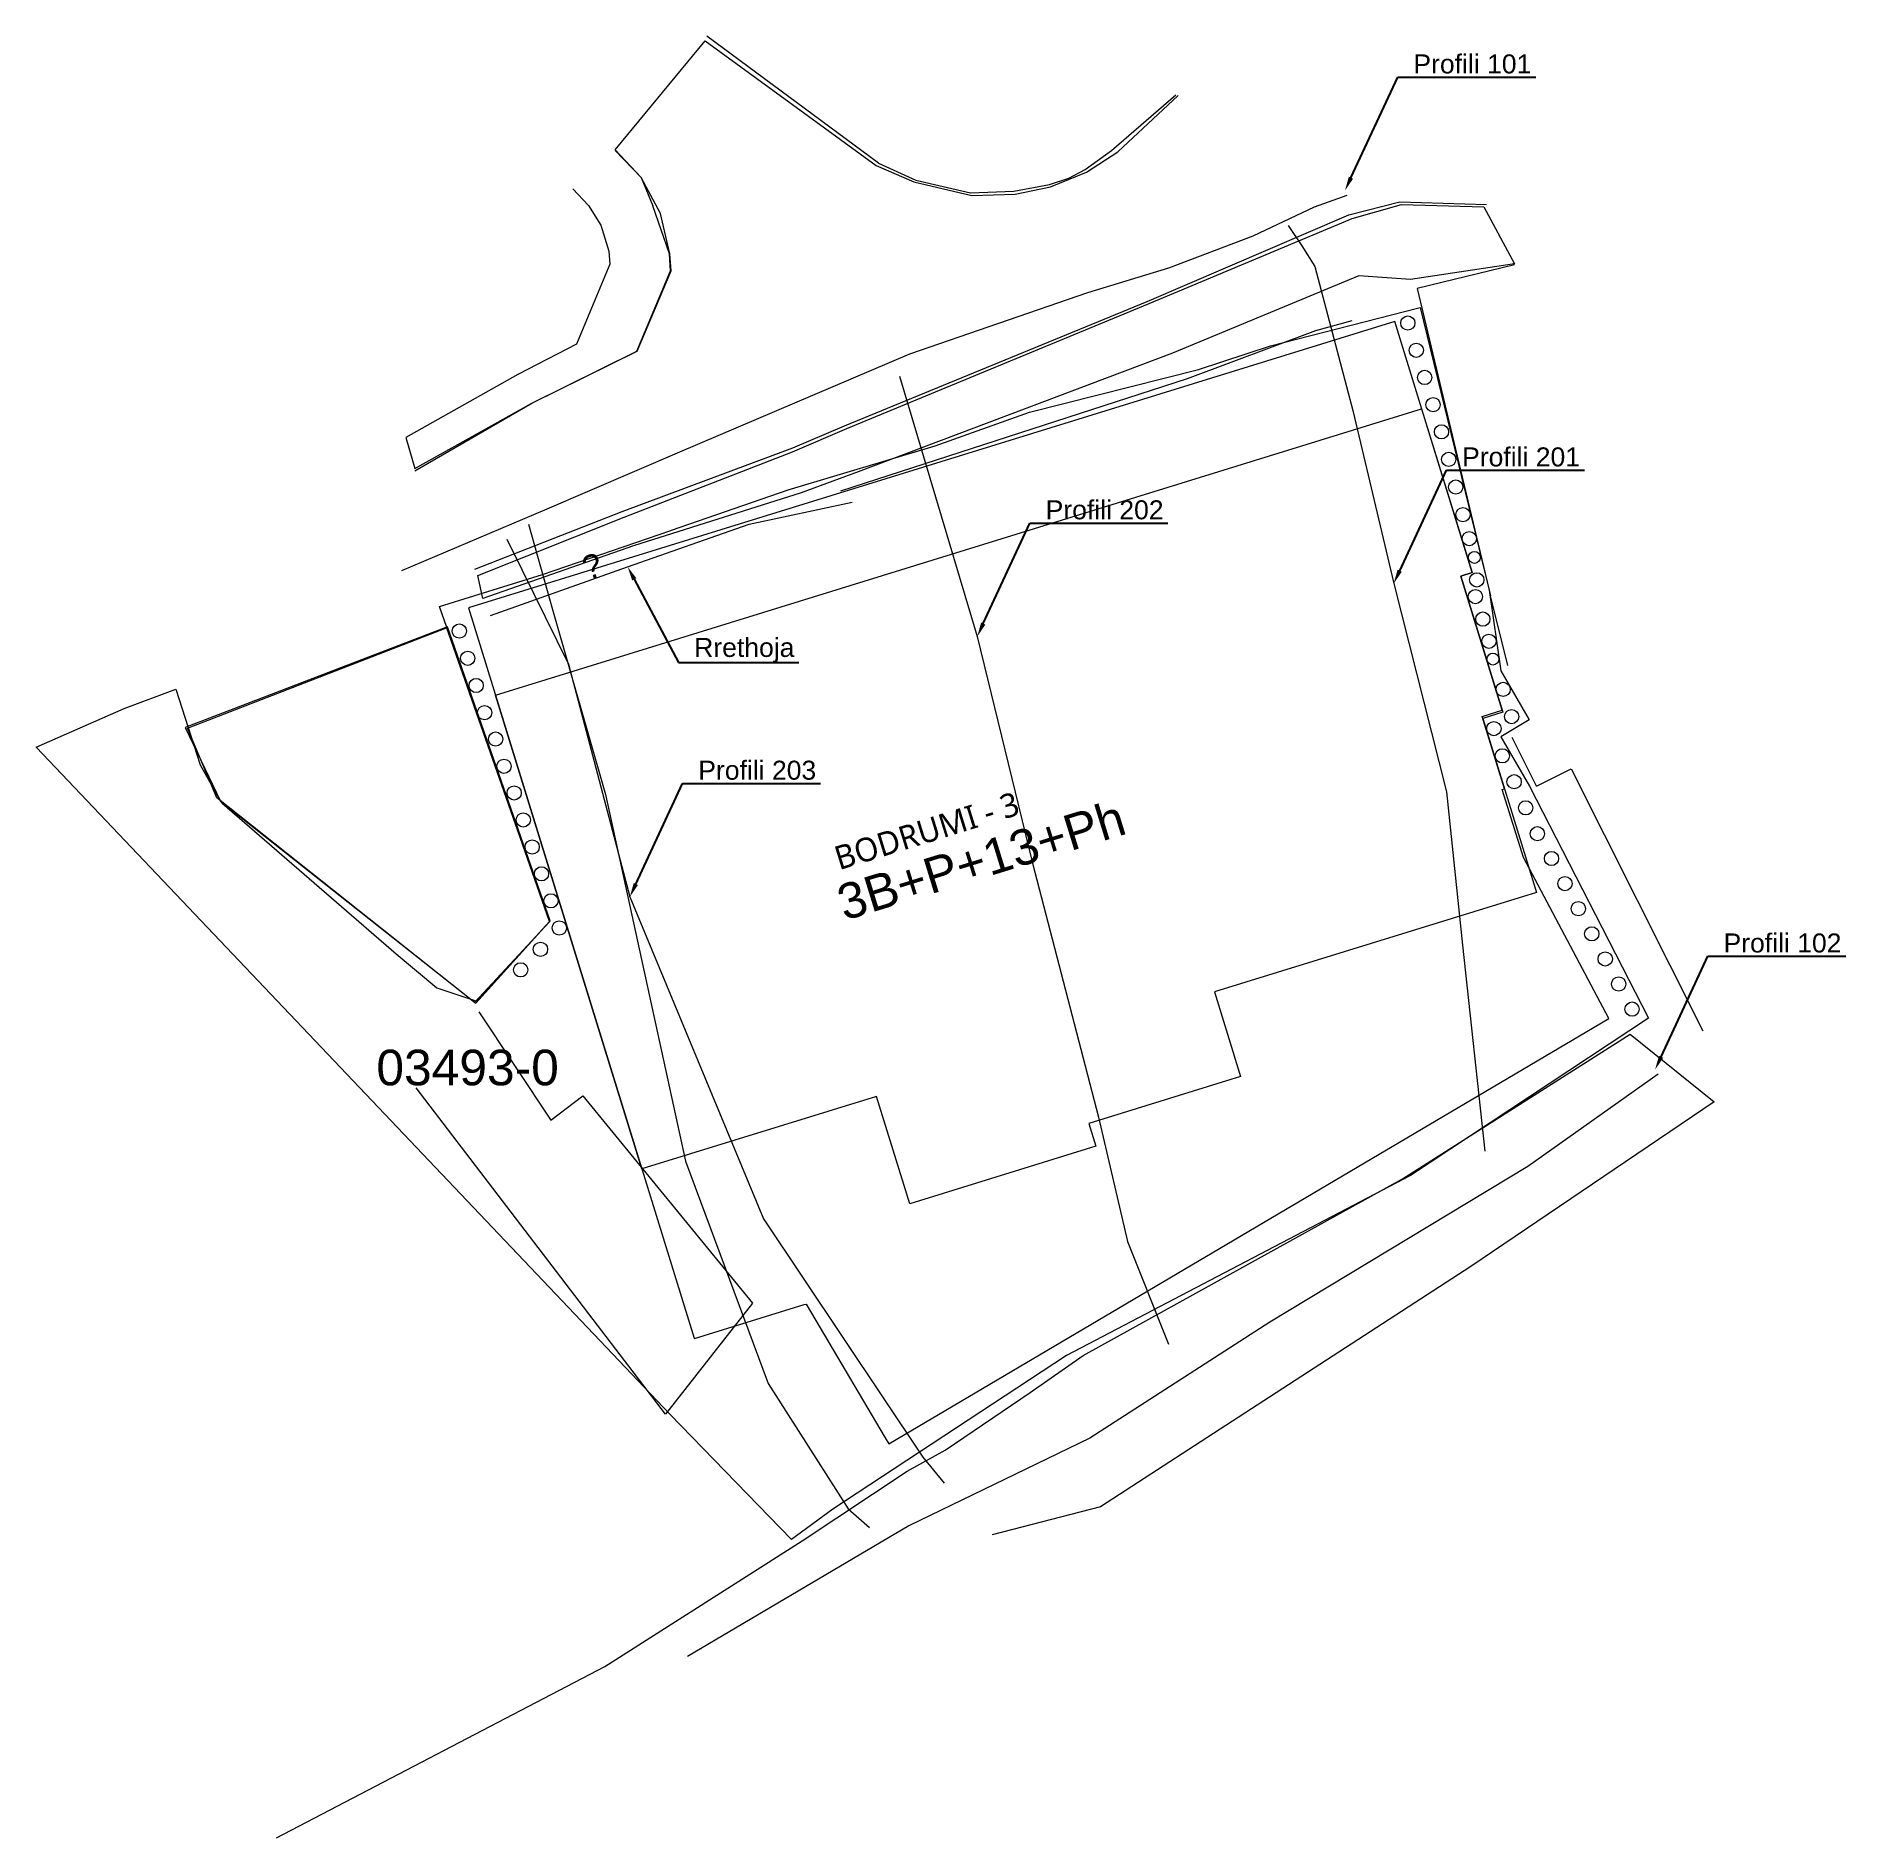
# Model space of a CAD drawing. Header units: metres. Extents: x 7512190.9 to 7512267.1, y 4692204.2 to 4692280.1.
import ezdxf
from ezdxf import colors
from ezdxf.entities.mleader import LeaderData, LeaderLine
from ezdxf.math import Vec2, Vec3

# ---------------------------------------------------------------- set-up
doc = ezdxf.new("R2010")
doc.units = ezdxf.units.M
for name, color, linetype, lineweight in [('asfalt', 97, 'Continuous', 0), ('New_Drawing & Figure_Pen_No__1', 7, 'Continuous', 0), ('New_Drawing & Figure_Pen_No__101', 252, 'Continuous', 0), ('New_Drawing & Figure_Pen_No__20', 1, 'Continuous', 0), ('New_Drawing & Figure_Pen_No__6', 5, 'Continuous', 0), ('objektet', 36, 'Continuous', 0), ('Parcela Baze', 7, 'Continuous', 0), ('perdhesa', 1, 'Continuous', 0), ('profilet', 7, 'Continuous', 0), ('rrethoj', 67, 'Continuous', 0), ('trotuar', 155, 'Continuous', 0)]:
    doc.layers.add(name, color=color, linetype=linetype, lineweight=lineweight)
doc.layers.add('rruga', color=7, linetype='Continuous', lineweight=0, true_color=0xc33809)
doc.styles.add('GENERATED_STYLE_2', font='malgun.ttf')
doc.styles.get("Standard").update_dxf_attribs({"font": 'arial.ttf'})

msp = doc.modelspace()

# ---------------------------------------------------------------- linework, layer by layer
at = {"layer": 'asfalt'}
for points in [[(7512206.837, 4692261.782, 620.344), (7512211.765, 4692264.637, 620.594), (7512216.2, 4692266.828, 620.878), (7512217.631, 4692270.213, 620.985), (7512217.583, 4692270.93, 621), (7512217.185, 4692272.632, 621.056), (7512216.368, 4692274.146, 621.073), (7512215.276, 4692275.307, 621.038), (7512219.061, 4692279.91, 621.153), (7512226.27, 4692274.656, 621.64), (7512227.864, 4692273.969, 621.735), (7512230.301, 4692273.384, 621.82), (7512232.129, 4692273.449, 621.897), (7512233.615, 4692273.748, 621.96), (7512235.141, 4692274.367, 622.029), (7512236.457, 4692275.229, 622.15), (7512238.998, 4692277.604, 622.41)], [(7512209.361, 4692257.643, 620.436), (7512215.573, 4692260.072, 620.648), (7512222.764, 4692262.749, 621.032), (7512224.94, 4692263.679, 621.312), (7512237.689, 4692268.922, 621.776), (7512246.195, 4692272.577, 622.026), (7512248.344, 4692273.124, 622.058), (7512251.989, 4692273.014, 622.077)]]:
    msp.add_polyline3d(points, dxfattribs=at)
at = {"layer": 'New_Drawing & Figure_Pen_No__1', "color": 7, "linetype": 'Continuous', "lineweight": 13}
msp.add_lwpolyline([(7512212.512, 4692242.776), (7512209.35, 4692239.384), (7512198.493, 4692248.009), (7512197.252, 4692250.947), (7512208.17, 4692255.172)], close=True, dxfattribs=at)
at = {"layer": 'New_Drawing & Figure_Pen_No__20', "color": 1, "linetype": 'Continuous', "lineweight": 0}
for centre, radius in [((7512248.674, 4692268.014), 0.3), ((7512249.029, 4692266.867), 0.3), ((7512249.383, 4692265.721), 0.3), ((7512249.737, 4692264.574), 0.3), ((7512250.092, 4692263.428), 0.3), ((7512250.399, 4692262.267), 0.3), ((7512250.692, 4692261.101), 0.3), ((7512250.995, 4692259.939), 0.3), ((7512251.262, 4692258.93), 0.3), ((7512251.48, 4692258.136), 0.25), ((7512251.58, 4692257.19), 0.3), ((7512251.523, 4692256.487), 0.3), ((7512251.835, 4692255.537), 0.3), ((7512208.708, 4692255.034), 0.3), ((7512252.092, 4692254.605), 0.3), ((7512209.062, 4692253.888), 0.3), ((7512252.259, 4692253.853), 0.25), ((7512209.417, 4692252.741), 0.3), ((7512252.691, 4692252.574), 0.3), ((7512209.771, 4692251.595), 0.3), ((7512253.046, 4692251.428), 0.3), ((7512252.301, 4692250.922), 0.3), ((7512210.234, 4692250.482), 0.3), ((7512210.589, 4692249.336), 0.3), ((7512252.656, 4692249.775), 0.3), ((7512253.153, 4692248.683), 0.3), ((7512211.017, 4692248.212), 0.3), ((7512211.401, 4692247.075), 0.3), ((7512253.639, 4692247.586), 0.3), ((7512254.134, 4692246.493), 0.3), ((7512211.775, 4692245.934), 0.3), ((7512254.729, 4692245.451), 0.3), ((7512212.169, 4692244.801), 0.3), ((7512255.293, 4692244.392), 0.3), ((7512212.566, 4692243.667), 0.3), ((7512255.86, 4692243.334), 0.3), ((7512212.92, 4692242.521), 0.3), ((7512256.426, 4692242.276), 0.3), ((7512212.125, 4692241.622), 0.3), ((7512211.293, 4692240.757), 0.3), ((7512256.992, 4692241.218), 0.3), ((7512257.559, 4692240.16), 0.3), ((7512258.125, 4692239.102), 0.3)]:
    msp.add_circle(centre, radius, dxfattribs=at)
at = {"layer": 'New_Drawing & Figure_Pen_No__6', "color": 5, "linetype": 'Continuous', "lineweight": 0}
msp.add_lwpolyline([(7512209.093, 4692256.008), (7512218.608, 4692225.229), (7512218.615, 4692225.222), (7512223.24, 4692226.651), (7512223.315, 4692226.674), (7512226.648, 4692221.035), (7512226.801, 4692220.776), (7512257.147, 4692238.712), (7512253.551, 4692245.491), (7512252.649, 4692248.354), (7512252.745, 4692248.384), (7512251.801, 4692251.438), (7512252.648, 4692251.699), (7512250.901, 4692257.35), (7512251.389, 4692257.501), (7512248.121, 4692268.074)], close=True, dxfattribs=at)
at = {"layer": 'objektet', "flags": 128}
for points, elevation in [([(7512253.173, 4692270.467), (7512249.069, 4692269.464)], 622.138), ([(7512249.069, 4692269.464), (7512252.153, 4692256.522)], 622.138), ([(7512252.895, 4692253.578), (7512252.153, 4692256.522)], 625.586), ([(7512209.409, 4692239.35), (7512212.535, 4692242.825), (7512208.214, 4692255.207), (7512197.149, 4692250.97), (7512198.647, 4692247.86), (7512209.409, 4692239.35)], 619.218), ([(7512254.101, 4692248.502), (7512253.074, 4692250.542)], 628.234), ([(7512254.101, 4692248.502), (7512255.551, 4692249.232)], 636.143), ([(7512255.551, 4692249.232), (7512261.111, 4692238.18)], 636.143)]:
    msp.add_lwpolyline(points, dxfattribs=dict(at, elevation=elevation))
at = {"layer": 'Parcela Baze', "flags": 128}
msp.add_lwpolyline([(7512222.698, 4692216.757), (7512217.577, 4692222.037), (7512190.877, 4692250.143), (7512194.587, 4692251.773), (7512196.766, 4692252.589), (7512197.789, 4692249.398), (7512198.647, 4692247.86), (7512198.709, 4692247.78), (7512206.042, 4692241.436), (7512207.753, 4692239.995), (7512209.449, 4692239.44), (7512212.506, 4692242.801), (7512207.869, 4692256.062), (7512212.218, 4692257.422), (7512217.614, 4692259.269), (7512217.648, 4692259.281), (7512222.558, 4692260.991), (7512228.758, 4692262.841), (7512232.728, 4692264.261), (7512239.848, 4692266.06), (7512242.888, 4692267.05), (7512249.138, 4692268.65), (7512249.193, 4692268.665), (7512252.108, 4692256.75), (7512252.587, 4692253.359), (7512253.781, 4692251.293), (7512252.598, 4692250.581), (7512253.807, 4692248.5), (7512258.818, 4692238.725), (7512248.787, 4692232.091), (7512234.296, 4692224.502), (7512224.446, 4692218.025), (7512222.698, 4692216.757)], dxfattribs=at)
at = {"layer": 'perdhesa', "flags": 128}
msp.add_lwpolyline([(7512216.401, 4692232.367), (7512210.228, 4692252.335), (7512249.256, 4692264.4), (7512251.389, 4692257.501), (7512250.901, 4692257.35), (7512252.675, 4692251.61), (7512251.829, 4692251.348), (7512254.093, 4692244.02), (7512240.527, 4692239.826), (7512241.63, 4692236.258), (7512235.23, 4692234.279), (7512235.525, 4692233.323), (7512227.689, 4692230.9), (7512226.29, 4692235.424)], close=True, dxfattribs=at)
at = {"layer": 'profilet', "flags": 128}
for points in [[(7512246.099, 4692273.382), (7512244.732, 4692272.903), (7512242.148, 4692271.673), (7512238.588, 4692270.332), (7512235.17, 4692269.293), (7512227.674, 4692266.699), (7512217.985, 4692262.572), (7512212.291, 4692260.127), (7512206.271, 4692257.573)], [(7512243.636, 4692272.125), (7512244.21, 4692271.264), (7512244.762, 4692270.403), (7512246.353, 4692264.326), (7512248.078, 4692257.033), (7512250.309, 4692248.259), (7512250.973, 4692241.801), (7512251.923, 4692233.117)], [(7512227.257, 4692265.778), (7512230.53, 4692254.803), (7512232.855, 4692245.253), (7512235.637, 4692234.548), (7512236.869, 4692229.306), (7512238.593, 4692224.979)], [(7512211.617, 4692259.536), (7512212.628, 4692255.945), (7512214.873, 4692248.145), (7512218.243, 4692232.694), (7512221.723, 4692223.323), (7512225.091, 4692218.049), (7512225.989, 4692217.263)], [(7512210.708, 4692258.902), (7512211.336, 4692257.624), (7512213.309, 4692253.634), (7512215.892, 4692243.83), (7512221.523, 4692230.267), (7512228.233, 4692220.219), (7512229.132, 4692219.129)], [(7512259.223, 4692236.366), (7512253.73, 4692232.467), (7512242.858, 4692225.911), (7512235.272, 4692221.023), (7512227.647, 4692217.323), (7512218.325, 4692211.819)]]:
    msp.add_lwpolyline(points, dxfattribs=at)
at = {"layer": 'rrethoj'}
for points in [[(7512224.78, 4692260.941, 621.412), (7512239.388, 4692265.679, 621.639), (7512244.795, 4692267.693, 621.888), (7512246.325, 4692268.127, 621.961)], [(7512210.019, 4692255.689, 620.735), (7512215.797, 4692257.744, 620.684), (7512220.914, 4692259.543, 620.785), (7512225.261, 4692260.466, 621.498)]]:
    msp.add_polyline3d(points, dxfattribs=at)
at = {"layer": 'rruga'}
for points in [[(7512209.525, 4692238.985, 619.195), (7512212.565, 4692234.424, 619.032), (7512213.907, 4692235.45, 619.159), (7512221.06, 4692226.712, 619.12)], [(7512217.393, 4692222.037, 618.63), (7512206.893, 4692235.789, 618.878)], [(7512221.06, 4692226.712, 619.12), (7512217.393, 4692222.037, 618.63)]]:
    msp.add_polyline3d(points, dxfattribs=at)
at = {"layer": 'trotuar'}
for points in [[(7512226.372, 4692274.747, 621.761), (7512219.135, 4692280.102, 621.269)], [(7512226.372, 4692274.747, 621.761), (7512227.949, 4692274.03, 621.869), (7512230.247, 4692273.495, 621.994), (7512232.071, 4692273.578, 622.04), (7512233.57, 4692273.854, 622.024), (7512234.383, 4692274.113, 622.086), (7512235.078, 4692274.478, 622.156), (7512236.185, 4692275.283, 622.273), (7512238.892, 4692277.631, 622.583)], [(7512215.276, 4692275.289, 621.169), (7512216.368, 4692274.146, 621.073), (7512216.857, 4692272.952, 621.172)], [(7512213.496, 4692273.663, 621.186), (7512214.152, 4692272.974, 621.205), (7512214.674, 4692272.133, 621.215), (7512215.001, 4692271.039, 621.141), (7512215.055, 4692270.499, 620.95), (7512213.638, 4692267.118, 620.772), (7512211.166, 4692265.847, 620.754), (7512206.446, 4692263.194, 620.497)], [(7512206.446, 4692263.194, 620.497), (7512206.834, 4692261.88, 620.452), (7512211.765, 4692264.637, 620.594), (7512216.183, 4692266.832, 620.991), (7512217.6, 4692270.212, 621.098), (7512217.569, 4692270.927, 621.1), (7512216.857, 4692272.952, 621.172)], [(7512209.49, 4692257.374, 620.535), (7512215.651, 4692259.828, 620.683), (7512222.745, 4692262.581, 621.007), (7512225.031, 4692263.574, 621.455), (7512237.771, 4692268.836, 621.841), (7512246.331, 4692272.414, 622.155), (7512248.406, 4692273.008, 622.119), (7512251.881, 4692272.912, 622.112), (7512253.163, 4692270.511, 622.134), (7512248.787, 4692269.854, 622.059), (7512246.607, 4692270.01, 622.085), (7512238.756, 4692266.739, 621.822), (7512225.516, 4692261.749, 621.525), (7512223.118, 4692260.86, 620.793), (7512216.043, 4692258.624, 620.682), (7512209.7, 4692256.407, 620.628), (7512209.49, 4692257.374, 620.535)], [(7512200.997, 4692204.18, 617.433), (7512214.837, 4692211.398, 618.177), (7512223.153, 4692216.696, 618.512), (7512227.58, 4692219.632, 618.887), (7512229.172, 4692220.51, 619.184), (7512232.756, 4692222.945, 619.547), (7512234.996, 4692224.502, 619.637), (7512248.445, 4692231.955, 620.113), (7512258.046, 4692238.044, 620.705), (7512261.589, 4692235.2, 620.856)], [(7512261.589, 4692235.2, 620.856), (7512251.327, 4692228.257, 619.971), (7512235.728, 4692218.131, 619.485), (7512231.154, 4692216.941, 619.127)]]:
    msp.add_polyline3d(points, dxfattribs=at)

# ---------------------------------------------------------------- texts
at = {"layer": 'New_Drawing & Figure_Pen_No__101', "color": 252, "linetype": 'Continuous', "lineweight": 13, "insert": (7512228.555, 4692246.126), "char_height": 1, "attachment_point": 8, "rotation": 17.17909, "style": 'GENERATED_STYLE_2'}
msp.add_mtext('\\A1;BODRUMI - 3', dxfattribs=at)
at = {"layer": 'Parcela Baze'}
for s, height, p in [('?', 1, (7512214.083, 4692257.171)), ('3B+P+13+Ph', 1.5, (7512224.935, 4692242.819))]:
    msp.add_text(s, height=height, rotation=17.14177, dxfattribs=at).set_placement(p)
msp.add_text('03493-0', height=1.5, dxfattribs=at).set_placement((7512205.211, 4692235.891))

# ---------------------------------------------------------------- leaders
at = {"layer": 'profilet'}
ml = msp.add_multileader_mtext('Standard', dxfattribs=at)
ml.set_content('Profili 101', color=256)
ml.set_leader_properties()
ml.build(insert=Vec2(0, 0))
ml.multileader.update_dxf_attribs({"text_left_attachment_type": 6, "text_right_attachment_type": 6, "dogleg_length": 0.36, "arrow_head_size": 0.6})
ctx = ml.context
ctx.base_point, ctx.char_height, ctx.arrow_head_size, ctx.landing_gap_size, ctx.plane_origin = Vec3(7512248.609, 4692278.374), 0.8, 0.6, 0.3, Vec3(7512246.025, 4692273.594)
ctx.left_attachment, ctx.right_attachment = 6, 6
notes = []
notes.append((ctx, [(0, (1, 1, 0), (7512248.249, 4692278.374), (1, 0), 0.36, [(0, [(7512246.025, 4692273.594)], 0, [])])]))
ctx.mtext.insert, ctx.mtext.flow_direction = Vec3(7512248.909, 4692279.334), 5
ml = msp.add_multileader_mtext('Standard', dxfattribs=at)
ml.set_content('Profili 201', color=256)
ml.set_leader_properties()
ml.build(insert=Vec2(0, 0))
ml.multileader.update_dxf_attribs({"text_left_attachment_type": 6, "text_right_attachment_type": 6, "dogleg_length": 0.36, "arrow_head_size": 0.6})
ctx = ml.context
ctx.base_point, ctx.char_height, ctx.arrow_head_size, ctx.landing_gap_size, ctx.plane_origin = Vec3(7512250.661, 4692261.813), 0.8, 0.6, 0.3, Vec3(7512248.078, 4692257.033)
ctx.left_attachment, ctx.right_attachment = 6, 6
notes.append((ctx, [(0, (1, 1, 0), (7512250.301, 4692261.813), (1, 0), 0.36, [(0, [(7512248.078, 4692257.033)], 0, [])])]))
ctx.mtext.insert, ctx.mtext.flow_direction = Vec3(7512250.961, 4692262.773), 5
ml = msp.add_multileader_mtext('Standard', dxfattribs=at)
ml.set_content('Profili 202', color=256)
ml.set_leader_properties()
ml.build(insert=Vec2(0, 0))
ml.multileader.update_dxf_attribs({"text_left_attachment_type": 6, "text_right_attachment_type": 6, "dogleg_length": 0.36, "arrow_head_size": 0.6})
ctx = ml.context
ctx.base_point, ctx.char_height, ctx.arrow_head_size, ctx.landing_gap_size, ctx.plane_origin = Vec3(7512233.113, 4692259.583), 0.8, 0.6, 0.3, Vec3(7512230.53, 4692254.803)
ctx.left_attachment, ctx.right_attachment = 6, 6
notes.append((ctx, [(0, (1, 1, 0), (7512232.753, 4692259.583), (1, 0), 0.36, [(0, [(7512230.53, 4692254.803)], 0, [])])]))
ctx.mtext.insert, ctx.mtext.flow_direction = Vec3(7512233.413, 4692260.543), 5
ml = msp.add_multileader_mtext('Standard', dxfattribs=at)
ml.set_content('Profili 203', color=256)
ml.set_leader_properties()
ml.build(insert=Vec2(0, 0))
ml.multileader.update_dxf_attribs({"text_left_attachment_type": 6, "text_right_attachment_type": 6, "dogleg_length": 0.36, "arrow_head_size": 0.6})
ctx = ml.context
ctx.base_point, ctx.char_height, ctx.arrow_head_size, ctx.landing_gap_size, ctx.plane_origin = Vec3(7512218.476, 4692248.61), 0.8, 0.6, 0.3, Vec3(7512215.892, 4692243.83)
ctx.left_attachment, ctx.right_attachment = 6, 6
notes.append((ctx, [(0, (1, 1, 0), (7512218.116, 4692248.61), (1, 0), 0.36, [(0, [(7512215.892, 4692243.83)], 0, [])])]))
ctx.mtext.insert, ctx.mtext.flow_direction = Vec3(7512218.776, 4692249.57), 5
ml = msp.add_multileader_mtext('Standard', dxfattribs=at)
ml.set_content('Profili 102', color=256)
ml.set_leader_properties()
ml.build(insert=Vec2(0, 0))
ml.multileader.update_dxf_attribs({"text_left_attachment_type": 6, "text_right_attachment_type": 6, "dogleg_length": 0.36, "arrow_head_size": 0.6})
ctx = ml.context
ctx.base_point, ctx.char_height, ctx.arrow_head_size, ctx.landing_gap_size, ctx.plane_origin = Vec3(7512261.677, 4692241.329), 0.8, 0.6, 0.3, Vec3(7512259.093, 4692236.549)
ctx.left_attachment, ctx.right_attachment = 6, 6
notes.append((ctx, [(0, (1, 1, 0), (7512261.317, 4692241.329), (1, 0), 0.36, [(0, [(7512259.093, 4692236.549)], 0, [])])]))
ctx.mtext.insert, ctx.mtext.flow_direction = Vec3(7512261.977, 4692242.289), 5
at = {"layer": 'rrethoj'}
ml = msp.add_multileader_mtext('Standard', dxfattribs=at)
ml.set_content('Rrethoja', color=256)
ml.set_leader_properties()
ml.build(insert=Vec2(0, 0))
ml.multileader.update_dxf_attribs({"text_left_attachment_type": 6, "text_right_attachment_type": 6, "dogleg_length": 0.36, "arrow_head_size": 0.6})
ctx = ml.context
ctx.base_point, ctx.char_height, ctx.arrow_head_size, ctx.landing_gap_size, ctx.plane_origin = Vec3(7512218.303, 4692253.708, 620.684), 0.8, 0.6, 0.3, Vec3(7512215.797, 4692257.744, 620.684)
ctx.left_attachment, ctx.right_attachment = 6, 6
notes.append((ctx, [(0, (1, 1, 0), (7512217.943, 4692253.708, 620.684), (1, 0), 0.36, [(0, [(7512215.797, 4692257.744, 620.684)], 0, [])])]))
ctx.mtext.insert, ctx.mtext.flow_direction = Vec3(7512218.603, 4692254.743, 620.684), 5
for ctx, leaders in notes:
    for number, flags, end, landing, length, lines in leaders:
        leader = LeaderData()
        leader.index, (leader.has_last_leader_line, leader.has_dogleg_vector, leader.attachment_direction) = number, flags
        leader.last_leader_point, leader.dogleg_vector, leader.dogleg_length = Vec3(end), Vec3(landing), length
        for number, points, colour, breaks in lines:
            line = LeaderLine()
            line.index, line.vertices, line.color, line.breaks = number, Vec3.list(points), colors.encode_raw_color(colour), breaks
            leader.lines.append(line)
        ctx.leaders.append(leader)

doc.saveas('drawing.dxf')
